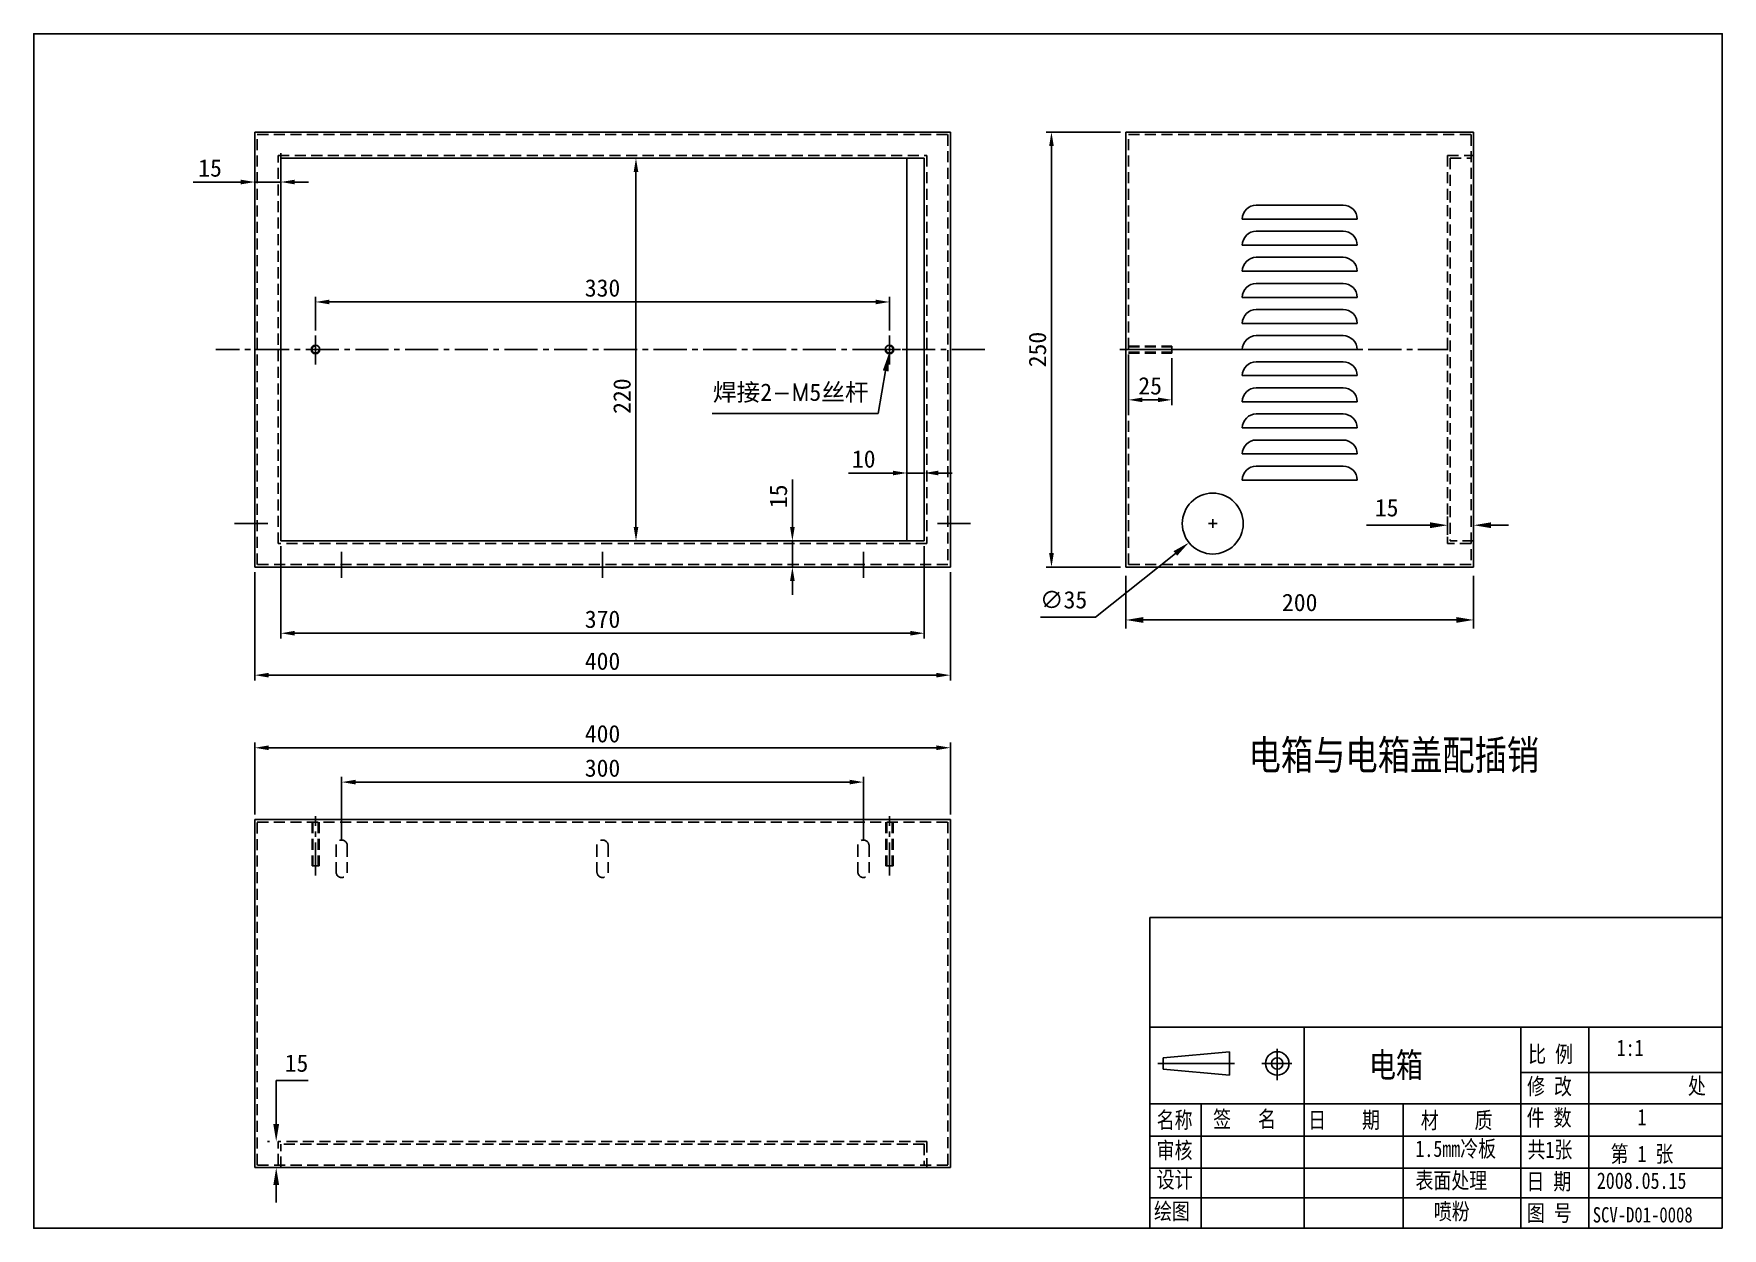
# Model space of a CAD drawing. Header units: millimetres. Extents: x 10108 to 12641, y -37267 to -36581.
# Drawn here: x 10108 to 11079, y -37267 to -36581 of the extents above; entities that cross this region are included whole.
import ezdxf

# ---------------------------------------------------------------- set-up
doc = ezdxf.new("R2010")
doc.units = ezdxf.units.MM
doc.linetypes.add('CENTER2', pattern=[28.575, 19.05, -3.175, 3.175, -3.175])
doc.linetypes.add('DASHED2', pattern=[9.525, 6.35, -3.175])
doc.styles.add('宋体', font='', dxfattribs={"width": 0.8})
doc.styles.get('宋体').set_extended_font_data('SimSun')
doc.dimstyles.new('Copy of 1', dxfattribs={"dimtxt": 15, "dimasz": 10, "dimexe": 8, "dimexo": 8, "dimgap": 6, "dimtad": 1, "dimtoh": 1, "dimtxsty": 'Standard', "dimcen": 2.5, "dimclrd": 5, "dimclre": 5, "dimclrt": 256, "dimadec": 0, "dimazin": 0, "dimtfac": 1, "dimtofl": 0, "dimtmove": 0, "dimatfit": 3, "dimfxl": 1, "dimarcsym": 0})
doc.dimstyles.new('ISO-25$0', dxfattribs={"dimtxt": 2.5, "dimasz": 1.5, "dimexe": 1.25, "dimexo": 0.625, "dimtad": 1, "dimdec": 1, "dimzin": 1, "dimdsep": 46, "dimtxsty": 'Standard', "dimcen": 2.5, "dimclrd": 6, "dimclre": 6, "dimclrt": 6, "dimadec": 0, "dimazin": 0, "dimtfac": 1, "dimtdec": 4, "dimtmove": 0, "dimatfit": 3, "dimfxl": 1, "dimtolj": 1, "dimtzin": 0, "dimlwd": 9, "dimlwe": 9, "dimarcsym": 0})

# ---------------------------------------------------------------- blocks, each defined once
blk = doc.blocks.new('*D1673')
at = {"color": 5, "lineweight": -2, "transparency": 16777216}
for p, q in [((10735.77, -36892.09), (10735.77, -36922.49)), ((10935.77, -36892.09), (10935.77, -36922.49)), ((10925.77, -36917.49), (10745.77, -36917.49))]:
    blk.add_line(p, q, dxfattribs=at)
at = {"color": 5, "transparency": 16777216}
for points in [[(10745.77, -36915.82), (10745.77, -36919.15), (10735.77, -36917.49)], [(10925.77, -36915.82), (10925.77, -36919.15), (10935.77, -36917.49)]]:
    blk.add_solid(points, dxfattribs=at)
at = {"layer": 'Defpoints', "color": 0, "transparency": 16777216}
for p in [(10735.77, -36887.09), (10935.77, -36887.09), (10735.77, -36917.49)]:
    blk.add_point(p, dxfattribs=at)
at = {"transparency": 16777216, "insert": (10835.77, -36907.49), "char_height": 10, "attachment_point": 5}
blk.add_mtext('200', dxfattribs=at)
blk = doc.blocks.new('*D1707')
at = {"color": 5, "lineweight": -2, "transparency": 16777216}
for p, q in [((10920.77, -36868.59), (10920.77, -36858.05)), ((10935.77, -36882.09), (10935.77, -36858.05)), ((10910.77, -36863.05), (10874.1, -36863.05)), ((10945.77, -36863.05), (10955.77, -36863.05))]:
    blk.add_line(p, q, dxfattribs=at)
at = {"color": 5, "transparency": 16777216}
for points in [[(10910.77, -36861.38), (10910.77, -36864.72), (10920.77, -36863.05)], [(10945.77, -36861.38), (10945.77, -36864.72), (10935.77, -36863.05)]]:
    blk.add_solid(points, dxfattribs=at)
at = {"layer": 'Defpoints', "color": 0, "transparency": 16777216}
for p in [(10935.77, -36863.05), (10920.77, -36873.59), (10935.77, -36887.09)]:
    blk.add_point(p, dxfattribs=at)
at = {"transparency": 16777216, "insert": (10885.77, -36853.05), "char_height": 10, "attachment_point": 5}
blk.add_mtext('15', dxfattribs=at)
blk = doc.blocks.new('*D1708')
at = {"color": 5, "lineweight": -2, "transparency": 16777216}
for p, q in [((10737.27, -36767.12), (10737.27, -36794)), ((10762.27, -36767.12), (10762.27, -36794)), ((10754.27, -36791), (10745.27, -36791))]:
    blk.add_line(p, q, dxfattribs=at)
at = {"color": 5, "transparency": 16777216}
for points in [[(10745.27, -36789.67), (10745.27, -36792.33), (10737.27, -36791)], [(10754.27, -36789.67), (10754.27, -36792.33), (10762.27, -36791)]]:
    blk.add_solid(points, dxfattribs=at)
at = {"layer": 'Defpoints', "color": 0, "transparency": 16777216}
for p in [(10737.27, -36764.12), (10762.27, -36764.12), (10737.27, -36791)]:
    blk.add_point(p, dxfattribs=at)
at = {"transparency": 16777216, "insert": (10749.77, -36783), "char_height": 10, "attachment_point": 5}
blk.add_mtext('25', dxfattribs=at)
blk = doc.blocks.new('*D1709')
at = {"color": 5, "lineweight": -2, "transparency": 16777216}
for p, q in [((10732.77, -36637.09), (10690.04, -36637.09)), ((10693.04, -36645.09), (10693.04, -36879.09)), ((10732.77, -36887.09), (10690.04, -36887.09))]:
    blk.add_line(p, q, dxfattribs=at)
at = {"color": 5, "transparency": 16777216}
for points in [[(10691.71, -36645.09), (10694.38, -36645.09), (10693.04, -36637.09)], [(10691.71, -36879.09), (10694.38, -36879.09), (10693.04, -36887.09)]]:
    blk.add_solid(points, dxfattribs=at)
at = {"layer": 'Defpoints', "color": 0, "transparency": 16777216}
for p in [(10735.77, -36637.09), (10693.04, -36887.09), (10735.77, -36887.09)]:
    blk.add_point(p, dxfattribs=at)
at = {"transparency": 16777216, "insert": (10685.04, -36762.09), "char_height": 10, "attachment_point": 5, "rotation": 90}
blk.add_mtext('250', dxfattribs=at)
blk = doc.blocks.new('*D1710')
at = {"color": 5, "lineweight": -2, "transparency": 16777216}
for p, q in [((10785.77, -36864.59), (10785.77, -36859.59)), ((10783.27, -36862.09), (10788.27, -36862.09)), ((10718.34, -36915.95), (10764.28, -36879.25)), ((10686.67, -36915.95), (10718.34, -36915.95))]:
    blk.add_line(p, q, dxfattribs=at)
at = {"color": 5, "transparency": 16777216}
blk.add_solid([(10763.24, -36877.95), (10765.32, -36880.55), (10772.09, -36873.01)], dxfattribs=at)
at = {"layer": 'Defpoints', "color": 0, "transparency": 16777216}
for p in [(10799.44, -36851.16), (10772.09, -36873.01)]:
    blk.add_point(p, dxfattribs=at)
at = {"transparency": 16777216, "insert": (10700.01, -36905.95), "char_height": 10, "attachment_point": 5}
blk.add_mtext('∅35', dxfattribs=at)
blk = doc.blocks.new('*D1686')
at = {"color": 5, "lineweight": -2, "transparency": 16777216}
for p, q in [((10597.43, -36762.09), (10602.43, -36762.09)), ((10599.93, -36764.59), (10599.93, -36759.59)), ((10593.32, -36798.78), (10597.71, -36774.39)), ((10497.98, -36798.78), (10593.32, -36798.78))]:
    blk.add_line(p, q, dxfattribs=at)
at = {"color": 5, "transparency": 16777216}
blk.add_solid([(10596.07, -36774.09), (10599.35, -36774.68), (10599.49, -36764.55)], dxfattribs=at)
at = {"layer": 'Defpoints', "color": 0, "transparency": 16777216}
for p in [(10600.37, -36759.63), (10599.49, -36764.55)]:
    blk.add_point(p, dxfattribs=at)
at = {"transparency": 16777216, "insert": (10543.15, -36787.16), "char_height": 10, "attachment_point": 5}
blk.add_mtext('{\\fSimSun|b0|i0|c134|p6;焊接2\\Ftxt.shx|c1;-M\\fSimSun|b0|i0|c134|p6;5丝杆}', dxfattribs=at)
blk = doc.blocks.new('*D1687')
at = {"color": 5, "lineweight": -2, "transparency": 16777216}
for p, q in [((10234.93, -36890.09), (10234.93, -36952.22)), ((10634.93, -36890.09), (10634.93, -36952.22)), ((10626.93, -36949.22), (10242.93, -36949.22))]:
    blk.add_line(p, q, dxfattribs=at)
at = {"color": 5, "transparency": 16777216}
for points in [[(10242.93, -36947.88), (10242.93, -36950.55), (10234.93, -36949.22)], [(10626.93, -36947.88), (10626.93, -36950.55), (10634.93, -36949.22)]]:
    blk.add_solid(points, dxfattribs=at)
at = {"layer": 'Defpoints', "color": 0, "transparency": 16777216}
for p in [(10234.93, -36887.09), (10634.93, -36887.09), (10234.93, -36949.22)]:
    blk.add_point(p, dxfattribs=at)
at = {"transparency": 16777216, "insert": (10434.93, -36941.22), "char_height": 10, "attachment_point": 5}
blk.add_mtext('400', dxfattribs=at)
blk = doc.blocks.new('*D1688')
at = {"color": 5, "lineweight": -2, "transparency": 16777216}
for p, q in [((10544.09, -36864.09), (10544.09, -36836.75)), ((10542.93, -36872.09), (10547.09, -36872.09)), ((10544.09, -36887.09), (10544.09, -36872.09)), ((10542.93, -36887.09), (10547.09, -36887.09)), ((10544.09, -36895.09), (10544.09, -36903.09))]:
    blk.add_line(p, q, dxfattribs=at)
at = {"color": 5, "transparency": 16777216}
for points in [[(10542.76, -36864.09), (10545.43, -36864.09), (10544.09, -36872.09)], [(10542.76, -36895.09), (10545.43, -36895.09), (10544.09, -36887.09)]]:
    blk.add_solid(points, dxfattribs=at)
at = {"layer": 'Defpoints', "color": 0, "transparency": 16777216}
for p in [(10539.93, -36872.09), (10539.93, -36887.09), (10544.09, -36887.09)]:
    blk.add_point(p, dxfattribs=at)
at = {"transparency": 16777216, "insert": (10536.09, -36846.42), "char_height": 10, "attachment_point": 5, "rotation": 90}
blk.add_mtext('15', dxfattribs=at)
blk = doc.blocks.new('*D1689')
at = {"color": 5, "lineweight": -2, "transparency": 16777216}
for p, q in [((10234.93, -36649.26), (10234.93, -36668.82)), ((10249.93, -36649.26), (10249.93, -36668.82)), ((10226.93, -36665.82), (10199.6, -36665.82)), ((10249.93, -36665.82), (10234.93, -36665.82)), ((10257.93, -36665.82), (10265.93, -36665.82))]:
    blk.add_line(p, q, dxfattribs=at)
at = {"color": 5, "transparency": 16777216}
for points in [[(10226.93, -36664.48), (10226.93, -36667.15), (10234.93, -36665.82)], [(10257.93, -36664.48), (10257.93, -36667.15), (10249.93, -36665.82)]]:
    blk.add_solid(points, dxfattribs=at)
at = {"layer": 'Defpoints', "color": 0, "transparency": 16777216}
for p in [(10234.93, -36646.26), (10249.93, -36646.26), (10234.93, -36665.82)]:
    blk.add_point(p, dxfattribs=at)
at = {"transparency": 16777216, "insert": (10209.26, -36657.82), "char_height": 10, "attachment_point": 5}
blk.add_mtext('15', dxfattribs=at)
blk = doc.blocks.new('*D1690')
at = {"color": 5, "lineweight": -2, "transparency": 16777216}
for p, q in [((10609.93, -36745.09), (10609.93, -36836.04)), ((10619.93, -36745.09), (10619.93, -36836.04)), ((10601.93, -36833.04), (10576.26, -36833.04)), ((10619.93, -36833.04), (10609.93, -36833.04)), ((10627.93, -36833.04), (10635.93, -36833.04))]:
    blk.add_line(p, q, dxfattribs=at)
at = {"color": 5, "transparency": 16777216}
for points in [[(10601.93, -36831.71), (10601.93, -36834.38), (10609.93, -36833.04)], [(10627.93, -36831.71), (10627.93, -36834.38), (10619.93, -36833.04)]]:
    blk.add_solid(points, dxfattribs=at)
at = {"layer": 'Defpoints', "color": 0, "transparency": 16777216}
for p in [(10609.93, -36742.09), (10619.93, -36742.09), (10619.93, -36833.04)]:
    blk.add_point(p, dxfattribs=at)
at = {"transparency": 16777216, "insert": (10585.1, -36825.04), "char_height": 10, "attachment_point": 5}
blk.add_mtext('10', dxfattribs=at)
blk = doc.blocks.new('*D1734')
at = {"color": 5, "lineweight": -2, "transparency": 16777216}
for p, q in [((10269.93, -36751.09), (10269.93, -36731.75)), ((10591.93, -36734.75), (10277.93, -36734.75)), ((10599.93, -36751.09), (10599.93, -36731.75))]:
    blk.add_line(p, q, dxfattribs=at)
at = {"color": 5, "transparency": 16777216}
for points in [[(10277.93, -36733.41), (10277.93, -36736.08), (10269.93, -36734.75)], [(10591.93, -36733.41), (10591.93, -36736.08), (10599.93, -36734.75)]]:
    blk.add_solid(points, dxfattribs=at)
at = {"layer": 'Defpoints', "color": 0, "transparency": 16777216}
for p in [(10269.93, -36734.75), (10269.93, -36754.09), (10599.93, -36754.09)]:
    blk.add_point(p, dxfattribs=at)
at = {"transparency": 16777216, "insert": (10434.93, -36726.75), "char_height": 10, "attachment_point": 5}
blk.add_mtext('330', dxfattribs=at)
blk = doc.blocks.new('*D1735')
at = {"color": 5, "lineweight": -2, "transparency": 16777216}
for p, q in [((10606.93, -36652.09), (10451.16, -36652.09)), ((10454.16, -36660.09), (10454.16, -36864.09)), ((10606.93, -36872.09), (10451.16, -36872.09))]:
    blk.add_line(p, q, dxfattribs=at)
at = {"color": 5, "transparency": 16777216}
for points in [[(10452.83, -36660.09), (10455.5, -36660.09), (10454.16, -36652.09)], [(10452.83, -36864.09), (10455.5, -36864.09), (10454.16, -36872.09)]]:
    blk.add_solid(points, dxfattribs=at)
at = {"layer": 'Defpoints', "color": 0, "transparency": 16777216}
for p in [(10609.93, -36652.09), (10454.16, -36872.09), (10609.93, -36872.09)]:
    blk.add_point(p, dxfattribs=at)
at = {"transparency": 16777216, "insert": (10446.16, -36788.86), "char_height": 10, "attachment_point": 5, "rotation": 90}
blk.add_mtext('220', dxfattribs=at)
blk = doc.blocks.new('*D1736')
at = {"color": 5, "lineweight": -2, "transparency": 16777216}
for p, q in [((10249.93, -36875.09), (10249.93, -36928.12)), ((10619.93, -36875.09), (10619.93, -36928.12)), ((10611.93, -36925.12), (10257.93, -36925.12))]:
    blk.add_line(p, q, dxfattribs=at)
at = {"color": 5, "transparency": 16777216}
for points in [[(10257.93, -36923.78), (10257.93, -36926.45), (10249.93, -36925.12)], [(10611.93, -36923.78), (10611.93, -36926.45), (10619.93, -36925.12)]]:
    blk.add_solid(points, dxfattribs=at)
at = {"layer": 'Defpoints', "color": 0, "transparency": 16777216}
for p in [(10249.93, -36872.09), (10619.93, -36872.09), (10249.93, -36925.12)]:
    blk.add_point(p, dxfattribs=at)
at = {"transparency": 16777216, "insert": (10434.93, -36917.12), "char_height": 10, "attachment_point": 5}
blk.add_mtext('370', dxfattribs=at)
blk = doc.blocks.new('*D1737')
at = {"color": 5, "lineweight": -2, "transparency": 16777216}
for p, q in [((10247.3, -37207.22), (10247.3, -37182.22)), ((10247.3, -37182.22), (10265.64, -37182.22)), ((10243.43, -37217.22), (10242.3, -37217.22)), ((10239.93, -37232.22), (10252.3, -37232.22)), ((10247.3, -37242.22), (10247.3, -37252.22))]:
    blk.add_line(p, q, dxfattribs=at)
at = {"color": 5, "transparency": 16777216}
for points in [[(10245.64, -37207.22), (10248.97, -37207.22), (10247.3, -37217.22)], [(10245.64, -37242.22), (10248.97, -37242.22), (10247.3, -37232.22)]]:
    blk.add_solid(points, dxfattribs=at)
at = {"layer": 'Defpoints', "color": 0, "transparency": 16777216}
for p in [(10248.43, -37217.22), (10234.93, -37232.22), (10247.3, -37232.22)]:
    blk.add_point(p, dxfattribs=at)
at = {"transparency": 16777216, "insert": (10258.97, -37172.22), "char_height": 10, "attachment_point": 5}
blk.add_mtext('15', dxfattribs=at)
blk = doc.blocks.new('*D1738')
at = {"color": 5, "lineweight": -2, "transparency": 16777216}
for p, q in [((10234.93, -37029.22), (10234.93, -36987.93)), ((10242.93, -36990.93), (10626.93, -36990.93)), ((10634.93, -37029.22), (10634.93, -36987.93))]:
    blk.add_line(p, q, dxfattribs=at)
at = {"color": 5, "transparency": 16777216}
for points in [[(10242.93, -36989.6), (10242.93, -36992.27), (10234.93, -36990.93)], [(10626.93, -36989.6), (10626.93, -36992.27), (10634.93, -36990.93)]]:
    blk.add_solid(points, dxfattribs=at)
at = {"layer": 'Defpoints', "color": 0, "transparency": 16777216}
for p in [(10634.93, -36990.93), (10234.93, -37032.22), (10634.93, -37032.22)]:
    blk.add_point(p, dxfattribs=at)
at = {"transparency": 16777216, "insert": (10434.93, -36982.93), "char_height": 10, "attachment_point": 5}
blk.add_mtext('400', dxfattribs=at)
blk = doc.blocks.new('*D1739')
at = {"color": 5, "lineweight": -2, "transparency": 16777216}
for p, q in [((10284.93, -37044.22), (10284.93, -37007.67)), ((10292.93, -37010.67), (10576.93, -37010.67)), ((10584.93, -37044.22), (10584.93, -37007.67))]:
    blk.add_line(p, q, dxfattribs=at)
at = {"color": 5, "transparency": 16777216}
for points in [[(10292.93, -37009.33), (10292.93, -37012), (10284.93, -37010.67)], [(10576.93, -37009.33), (10576.93, -37012), (10584.93, -37010.67)]]:
    blk.add_solid(points, dxfattribs=at)
at = {"layer": 'Defpoints', "color": 0, "transparency": 16777216}
for p in [(10584.93, -37010.67), (10284.93, -37047.22), (10584.93, -37047.22)]:
    blk.add_point(p, dxfattribs=at)
at = {"transparency": 16777216, "insert": (10434.93, -37002.67), "char_height": 10, "attachment_point": 5}
blk.add_mtext('300', dxfattribs=at)

msp = doc.modelspace()

# ---------------------------------------------------------------- linework, layer by layer
for p, q in [((10234.931, -36637.087), (10634.931, -36637.087)), ((10234.931, -36887.087), (10234.931, -36637.087)), ((10634.931, -36637.087), (10634.931, -36887.087)), ((10735.766, -36887.087), (10735.766, -36637.087)), ((10935.766, -36637.087), (10735.766, -36637.087)), ((10735.766, -36887.087), (10735.766, -36637.087)), ((10735.766, -36637.087), (10935.766, -36637.087)), ((10935.766, -36887.087), (10935.766, -36637.087)), ((10935.766, -36637.087), (10935.766, -36887.087)), ((10249.931, -36652.087), (10619.931, -36652.087)), ((10249.931, -36872.087), (10249.931, -36652.087)), ((10609.931, -36652.087), (10609.931, -36872.087)), ((10619.931, -36652.087), (10619.931, -36872.087)), ((10619.931, -36872.087), (10249.931, -36872.087)), ((10634.931, -36887.087), (10234.931, -36887.087)), ((10735.766, -36887.087), (10935.766, -36887.087)), ((10935.766, -36887.087), (10735.766, -36887.087)), ((10234.931, -37032.215), (10634.931, -37032.215)), ((10234.931, -37032.215), (10234.931, -37232.215)), ((10234.931, -37032.215), (10634.931, -37032.215)), ((10234.931, -37232.215), (10234.931, -37032.215)), ((10634.931, -37232.215), (10634.931, -37032.215)), ((10634.931, -37032.215), (10634.931, -37232.215)), ((11002.082, -37267.043), (11002.082, -37151.476)), ((10749.556, -37214.192), (10962.897, -37214.192)), ((10749.556, -37214.192), (11078.703, -37214.192)), ((10962.897, -37214.192), (11078.703, -37214.192)), ((10234.931, -37232.215), (10634.931, -37232.215)), ((10634.931, -37232.215), (10234.931, -37232.215)), ((10749.556, -37232.461), (11078.703, -37232.461)), ((10749.556, -37249.57), (11078.703, -37249.57))]:
    msp.add_line(p, q)
at = {"color": 4, "linetype": 'DASHED2'}
for p, q in [((10236.431, -36638.587), (10633.431, -36638.587)), ((10236.431, -36885.587), (10236.431, -36638.587)), ((10633.431, -36638.587), (10633.431, -36885.587)), ((10737.266, -36885.587), (10737.266, -36638.587)), ((10737.266, -36638.587), (10934.266, -36638.587)), ((10934.266, -36638.587), (10934.266, -36885.587)), ((10248.431, -36650.587), (10621.431, -36650.587)), ((10248.431, -36873.587), (10248.431, -36650.587)), ((10621.431, -36650.587), (10621.431, -36873.587)), ((10920.766, -36650.587), (10935.766, -36650.587)), ((10920.766, -36650.587), (10920.766, -36873.587)), ((10922.266, -36652.087), (10934.266, -36652.087)), ((10922.266, -36652.087), (10922.266, -36872.087)), ((10737.266, -36760.057), (10762.266, -36760.057)), ((10737.266, -36760.557), (10762.266, -36760.557)), ((10737.266, -36763.618), (10762.266, -36763.618)), ((10762.266, -36760.057), (10762.266, -36764.118)), ((10737.266, -36764.118), (10762.266, -36764.118)), ((10621.431, -36873.587), (10248.431, -36873.587)), ((10934.266, -36873.587), (10920.766, -36873.587)), ((10935.766, -36872.087), (10922.266, -36872.087)), ((10633.431, -36885.587), (10236.431, -36885.587)), ((10934.266, -36885.587), (10737.266, -36885.587)), ((10236.431, -37033.715), (10633.431, -37033.715)), ((10236.431, -37230.715), (10236.431, -37033.715)), ((10267.901, -37033.715), (10267.901, -37058.715)), ((10268.401, -37033.715), (10268.401, -37058.715)), ((10271.462, -37033.715), (10271.462, -37058.715)), ((10271.962, -37033.715), (10271.962, -37058.715)), ((10597.901, -37033.715), (10597.901, -37058.715)), ((10598.401, -37033.715), (10598.401, -37058.715)), ((10601.462, -37033.715), (10601.462, -37058.715)), ((10601.962, -37033.715), (10601.962, -37058.715)), ((10633.431, -37033.715), (10633.431, -37230.715)), ((10281.681, -37047.215), (10281.681, -37062.215)), ((10288.181, -37047.215), (10288.181, -37062.215)), ((10431.681, -37047.215), (10431.681, -37062.215)), ((10438.181, -37047.215), (10438.181, -37062.215)), ((10581.681, -37047.215), (10581.681, -37062.215)), ((10588.181, -37047.215), (10588.181, -37062.215)), ((10271.962, -37058.715), (10267.901, -37058.715)), ((10597.901, -37058.715), (10601.962, -37058.715)), ((10621.431, -37217.215), (10248.431, -37217.215)), ((10248.431, -37230.715), (10248.431, -37217.215)), ((10619.931, -37218.715), (10249.931, -37218.715)), ((10249.931, -37232.215), (10249.931, -37218.715)), ((10619.931, -37218.715), (10619.931, -37230.715)), ((10621.431, -37217.215), (10621.431, -37232.215)), ((10633.431, -37230.715), (10236.431, -37230.715))]:
    msp.add_line(p, q, dxfattribs=at)
at = {"ltscale": 5}
for p, q in [((10810.766, -36679.087), (10860.766, -36679.087)), ((10802.766, -36687.087), (10868.766, -36687.087)), ((10810.766, -36694.087), (10860.766, -36694.087)), ((10802.766, -36702.087), (10868.766, -36702.087)), ((10810.766, -36709.087), (10860.766, -36709.087)), ((10802.766, -36717.087), (10868.766, -36717.087)), ((10810.766, -36724.087), (10860.766, -36724.087)), ((10802.766, -36732.087), (10868.766, -36732.087)), ((10810.766, -36739.087), (10860.766, -36739.087)), ((10802.766, -36747.087), (10868.766, -36747.087)), ((10810.766, -36754.087), (10860.766, -36754.087)), ((10802.766, -36762.087), (10868.766, -36762.087)), ((10810.766, -36769.087), (10860.766, -36769.087)), ((10802.766, -36777.087), (10868.766, -36777.087)), ((10802.766, -36792.087), (10868.766, -36792.087)), ((10810.766, -36784.087), (10860.766, -36784.087)), ((10810.766, -36799.087), (10860.766, -36799.087)), ((10802.766, -36807.087), (10868.766, -36807.087)), ((10802.766, -36822.087), (10868.766, -36822.087)), ((10810.766, -36814.087), (10860.766, -36814.087)), ((10810.766, -36829.087), (10860.766, -36829.087)), ((10802.766, -36837.087), (10868.766, -36837.087))]:
    msp.add_line(p, q, dxfattribs=at)
at = {"color": 1, "linetype": 'CENTER2'}
for p, q in [((10269.931, -36754.087), (10269.931, -36770.657)), ((10599.931, -36754.087), (10599.931, -36770.657)), ((10654.78, -36762.087), (10212.655, -36762.087)), ((10277.593, -36762.087), (10268.554, -36762.087)), ((10592.269, -36762.087), (10606.309, -36762.087)), ((10732.33, -36762.087), (10921.223, -36762.087)), ((10795.425, -36762.087), (10733.791, -36762.087)), ((10223.353, -36862.087), (10244.795, -36862.087)), ((10646.509, -36862.087), (10625.067, -36862.087)), ((10284.931, -36893.236), (10284.931, -36878.355)), ((10434.931, -36893.236), (10434.931, -36878.355)), ((10584.931, -36893.236), (10584.931, -36878.355)), ((10269.931, -37064.378), (10269.931, -37030.241)), ((10599.931, -37064.378), (10599.931, -37030.241))]:
    msp.add_line(p, q, dxfattribs=at)
at = {"color": 0}
for p, q in [((10749.556, -37267.043), (10749.556, -37088.427)), ((10749.556, -37088.427), (11078.703, -37088.427)), ((10749.556, -37151.476), (11078.703, -37151.476)), ((10838.425, -37195.566), (10838.425, -37151.476)), ((10962.897, -37267.043), (10962.897, -37151.476)), ((10795.338, -37165.601), (10757.259, -37169.06)), ((10757.259, -37175.665), (10757.259, -37169.06)), ((10795.338, -37165.601), (10795.338, -37179.124)), ((10822.853, -37163.896), (10822.853, -37181.908)), ((10754.182, -37172.363), (10798.333, -37172.363)), ((10795.338, -37179.124), (10757.259, -37175.665)), ((10813.925, -37172.363), (10831.305, -37172.363)), ((10962.897, -37177.479), (11078.703, -37177.479)), ((10749.556, -37195.566), (11078.703, -37195.566)), ((10749.556, -37195.566), (11078.703, -37195.566)), ((10749.556, -37195.566), (10838.425, -37195.566)), ((10749.556, -37195.566), (10838.425, -37195.566)), ((10779.179, -37267.043), (10779.179, -37195.566)), ((10838.425, -37267.043), (10838.425, -37195.566)), ((10895.261, -37267.043), (10895.261, -37195.566))]:
    msp.add_line(p, q, dxfattribs=at)
msp.add_lwpolyline([(11078.703, -37267.043), (11078.703, -36580.625), (10107.911, -36580.625), (10107.911, -37267.043)], close=True)
for centre, radius in [((10269.931, -36762.087), 2.5), ((10599.931, -36762.087), 2.5), ((10785.766, -36862.087), 17.5)]:
    msp.add_circle(centre, radius)
for radius in [6.734, 3.302]:
    msp.add_circle((10822.853, -37172.363), radius, dxfattribs=at)
at = {"ltscale": 5}
for centre, start, end in [((10810.766, -36687.087), 90, 180), ((10860.766, -36687.087), 0, 90), ((10810.766, -36702.087), 90, 180), ((10860.766, -36702.087), 0, 90), ((10810.766, -36717.087), 90, 180), ((10860.766, -36717.087), 0, 90), ((10810.766, -36732.087), 90, 180), ((10860.766, -36732.087), 0, 90), ((10810.766, -36747.087), 90, 180), ((10860.766, -36747.087), 0, 90), ((10810.766, -36762.087), 90, 180), ((10860.766, -36762.087), 0, 90), ((10810.766, -36777.087), 90, 180), ((10860.766, -36777.087), 0, 90), ((10810.766, -36792.087), 90, 180), ((10860.766, -36792.087), 0, 90), ((10810.766, -36807.087), 90, 180), ((10860.766, -36807.087), 0, 90), ((10810.766, -36822.087), 90, 180), ((10860.766, -36822.087), 0, 90), ((10810.766, -36837.087), 90, 180), ((10860.766, -36837.087), 0, 90)]:
    msp.add_arc(centre, 8, start, end, dxfattribs=at)
for centre, start, end in [((10269.931, -36762.087), 90, 0), ((10599.931, -36762.087), 180, 90)]:
    msp.add_arc(centre, 2.1, start, end)
at = {"color": 4, "linetype": 'DASHED2'}
for centre, start, end in [((10284.931, -37047.215), 0, 180), ((10434.931, -37047.215), 0, 180), ((10584.931, -37047.215), 0, 180), ((10284.931, -37062.215), 180, 0), ((10434.931, -37062.215), 180, 0), ((10584.931, -37062.215), 180, 0)]:
    msp.add_arc(centre, 3.25, start, end, dxfattribs=at)

# ---------------------------------------------------------------- texts
at = {"color": 0, "style": '宋体', "width": 0.8}
for s, height, p in [('电箱与电箱盖配插销', 17.012, (10806.364, -37003.618)), ('比 例', 9.463, (10967.131, -37171.748)), ('电箱', 14.1945, (10875.621, -37180.368)), ('修 改', 9.463, (10966.501, -37190.224)), ('名称', 9.463, (10753.523, -37209.586)), ('签   名', 9.463, (10785.989, -37209.057)), ('日    期', 9.463, (10840.651, -37209.586)), ('材    质', 9.463, (10905.376, -37209.744)), ('件 数', 9.463, (10966.248, -37208.252)), ('1', 9.463, (11029.985, -37207.956))]:
    msp.add_text(s, height=height, dxfattribs=at).set_placement(p)
at = {"style": '宋体', "width": 0.8}
for s, p in [('1:1', (11018.036, -37168.097)), ('处', (11059, -37189.999)), ('审核', (10753.523, -37226.995)), ('1.5mm冷板', (10902.291, -37226.061)), ('共1张', (10966.733, -37226.597)), ('第 1 张', (11014.505, -37229.062)), ('设计', (10753.523, -37243.839)), ('表面处理', (10902.291, -37244.327)), ('日 期', (10966.105, -37244.9)), ('2008.05.15', (11006.601, -37244.435)), ('绘图', (10751.994, -37261.984)), ('喷粉', (10912.88, -37262.14)), ('图 号', (10966.409, -37262.978))]:
    msp.add_text(s, height=9.463, dxfattribs=at).set_placement(p)
at = {"lineweight": 15, "style": '宋体', "width": 0.8}
msp.add_text('SCV-D01-0008', height=8.79905, dxfattribs=at).set_placement((11004.258, -37263.744))

# ---------------------------------------------------------------- dimensions: what is measured, and where the dimension line sits
for base, p1, p2, angle, dimstyle, override, picture, middle in [((10693.042, -36887.087), (10735.766, -36637.087), (10735.766, -36887.087), 270, 'ISO-25$0', {"dimtxt": 10, "dimasz": 8, "dimexe": 3, "dimexo": 3, "dimgap": 3, "dimdec": 2, "dimzin": 8, "dimclrd": 5, "dimclre": 5, "dimclrt": 256, "dimtdec": 2, "dimtolj": 0, "dimtzin": 8, "dimlwd": 65534, "dimlwe": 65534}, '*D1709', (10693.042, -36762.087)), ((10234.931, -36665.817), (10249.931, -36646.258), (10234.931, -36646.258), 180, 'ISO-25$0', {"dimtxt": 10, "dimasz": 8, "dimexe": 3, "dimexo": 3, "dimgap": 3, "dimdec": 2, "dimzin": 8, "dimclrd": 5, "dimclre": 5, "dimclrt": 256, "dimtdec": 2, "dimtolj": 0, "dimtzin": 8, "dimlwd": 65534, "dimlwe": 65534}, '*D1689', (10209.264, -36665.817)), ((10454.162, -36872.087), (10609.931, -36652.087), (10609.931, -36872.087), 90, 'ISO-25$0', {"dimtxt": 10, "dimasz": 8, "dimexe": 3, "dimexo": 3, "dimgap": 3, "dimdec": 2, "dimzin": 8, "dimclrd": 5, "dimclre": 5, "dimclrt": 256, "dimtdec": 2, "dimtolj": 0, "dimtzin": 8, "dimlwd": 65534, "dimlwe": 65534}, '*D1735', (10454.162, -36788.861)), ((10619.931, -36833.044), (10609.931, -36742.087), (10619.931, -36742.087), 180, 'ISO-25$0', {"dimtxt": 10, "dimasz": 8, "dimexe": 3, "dimexo": 3, "dimgap": 3, "dimdec": 2, "dimzin": 8, "dimclrd": 5, "dimclre": 5, "dimclrt": 256, "dimtdec": 2, "dimtolj": 0, "dimtzin": 8, "dimlwd": 65534, "dimlwe": 65534}, '*D1690', (10585.098, -36833.044)), ((10544.094, -36887.087), (10539.931, -36872.087), (10539.931, -36887.087), 270, 'ISO-25$0', {"dimtxt": 10, "dimasz": 8, "dimexe": 3, "dimexo": 3, "dimgap": 3, "dimdec": 2, "dimzin": 8, "dimclrd": 5, "dimclre": 5, "dimclrt": 256, "dimtdec": 2, "dimtolj": 0, "dimtzin": 8, "dimlwd": 65534, "dimlwe": 65534}, '*D1688', (10544.094, -36846.421)), ((10935.766, -36863.048), (10920.766, -36873.587), (10935.766, -36887.087), 180, 'Copy of 1', {"dimtxt": 10, "dimexe": 5, "dimexo": 5, "dimgap": 5, "dimdsep": 46}, '*D1707', (10885.766, -36863.048)), ((10234.931, -36949.217), (10634.931, -36887.087), (10234.931, -36887.087), 180, 'ISO-25$0', {"dimtxt": 10, "dimasz": 8, "dimexe": 3, "dimexo": 3, "dimgap": 3, "dimdec": 2, "dimzin": 8, "dimclrd": 5, "dimclre": 5, "dimclrt": 256, "dimtdec": 2, "dimtolj": 0, "dimtzin": 8, "dimlwd": 65534, "dimlwe": 65534}, '*D1687', (10434.931, -36949.217)), ((10247.303, -37232.215), (10248.431, -37217.215), (10234.931, -37232.215), 90, 'Copy of 1', {"dimtxt": 10, "dimexe": 5, "dimexo": 5, "dimgap": 5, "dimdsep": 46}, '*D1737', (10258.97, -37182.215))]:
    dim = msp.add_linear_dim(base=base, p1=p1, p2=p2, angle=angle, dimstyle=dimstyle, override=override)
    dim.commit()
    dim.dimension.update_dxf_attribs({"geometry": picture, "text_midpoint": middle, "dimtype": 160})
for base, p1, p2, dimstyle, override, picture, middle in [((10269.931, -36734.747), (10599.931, -36754.087), (10269.931, -36754.087), 'ISO-25$0', {"dimtxt": 10, "dimasz": 8, "dimexe": 3, "dimexo": 3, "dimgap": 3, "dimdec": 2, "dimzin": 8, "dimclrd": 5, "dimclre": 5, "dimclrt": 256, "dimtdec": 2, "dimtolj": 0, "dimtzin": 8, "dimlwd": 65534, "dimlwe": 65534}, '*D1734', (10434.931, -36726.747)), ((10737.266, -36790.999), (10762.266, -36764.118), (10737.266, -36764.118), 'ISO-25$0', {"dimtxt": 10, "dimasz": 8, "dimexe": 3, "dimexo": 3, "dimgap": 3, "dimdec": 2, "dimzin": 8, "dimclrd": 5, "dimclre": 5, "dimclrt": 256, "dimtdec": 2, "dimtolj": 0, "dimtzin": 8, "dimlwd": 65534, "dimlwe": 65534}, '*D1708', (10749.766, -36782.999)), ((10249.931, -36925.117), (10619.931, -36872.087), (10249.931, -36872.087), 'ISO-25$0', {"dimtxt": 10, "dimasz": 8, "dimexe": 3, "dimexo": 3, "dimgap": 3, "dimdec": 2, "dimzin": 8, "dimclrd": 5, "dimclre": 5, "dimclrt": 256, "dimtdec": 2, "dimtolj": 0, "dimtzin": 8, "dimlwd": 65534, "dimlwe": 65534}, '*D1736', (10434.931, -36917.117)), ((10735.766, -36917.485), (10935.766, -36887.087), (10735.766, -36887.087), 'Copy of 1', {"dimtxt": 10, "dimexe": 5, "dimexo": 5, "dimgap": 5, "dimdsep": 46}, '*D1673', (10835.766, -36907.485))]:
    dim = msp.add_linear_dim(base=base, p1=p1, p2=p2, angle=180, dimstyle=dimstyle, override=override)
    dim.commit()
    dim.dimension.update_dxf_attribs({"geometry": picture, "text_midpoint": middle})
dim = msp.add_diameter_dim_2p(p1=(10600.375, -36759.627), p2=(10599.488, -36764.548), text='{\\fSimSun|b0|i0|c134|p6;焊接2\\Ftxt.shx|c1;-M\\fSimSun|b0|i0|c134|p6;5丝杆}', dimstyle='Copy of 1', override={"dimtxt": 10, "dimexe": 5, "dimexo": 5, "dimgap": 5, "dimdsep": 46})
dim.commit()
dim.dimension.update_dxf_attribs({"geometry": '*D1686', "text_midpoint": (10543.15, -36798.779), "dimtype": 163})
dim = msp.add_diameter_dim_2p(p1=(10799.439, -36851.165), p2=(10772.093, -36873.01), dimstyle='Copy of 1', override={"dimtxt": 10, "dimexe": 5, "dimexo": 5, "dimgap": 5, "dimdsep": 46})
dim.commit()
dim.dimension.update_dxf_attribs({"geometry": '*D1710', "text_midpoint": (10700.006, -36915.951), "dimtype": 163})
for base, p1, p2, picture, middle in [((10634.931, -36990.932), (10234.931, -37032.215), (10634.931, -37032.215), '*D1738', (10434.931, -36982.932)), ((10584.931, -37010.667), (10284.931, -37047.215), (10584.931, -37047.215), '*D1739', (10434.931, -37002.667))]:
    dim = msp.add_linear_dim(base=base, p1=p1, p2=p2, dimstyle='ISO-25$0', override={"dimtxt": 10, "dimasz": 8, "dimexe": 3, "dimexo": 3, "dimgap": 3, "dimdec": 2, "dimzin": 8, "dimclrd": 5, "dimclre": 5, "dimclrt": 256, "dimtdec": 2, "dimtolj": 0, "dimtzin": 8, "dimlwd": 65534, "dimlwe": 65534})
    dim.commit()
    dim.dimension.update_dxf_attribs({"geometry": picture, "text_midpoint": middle})

doc.saveas('drawing.dxf')
